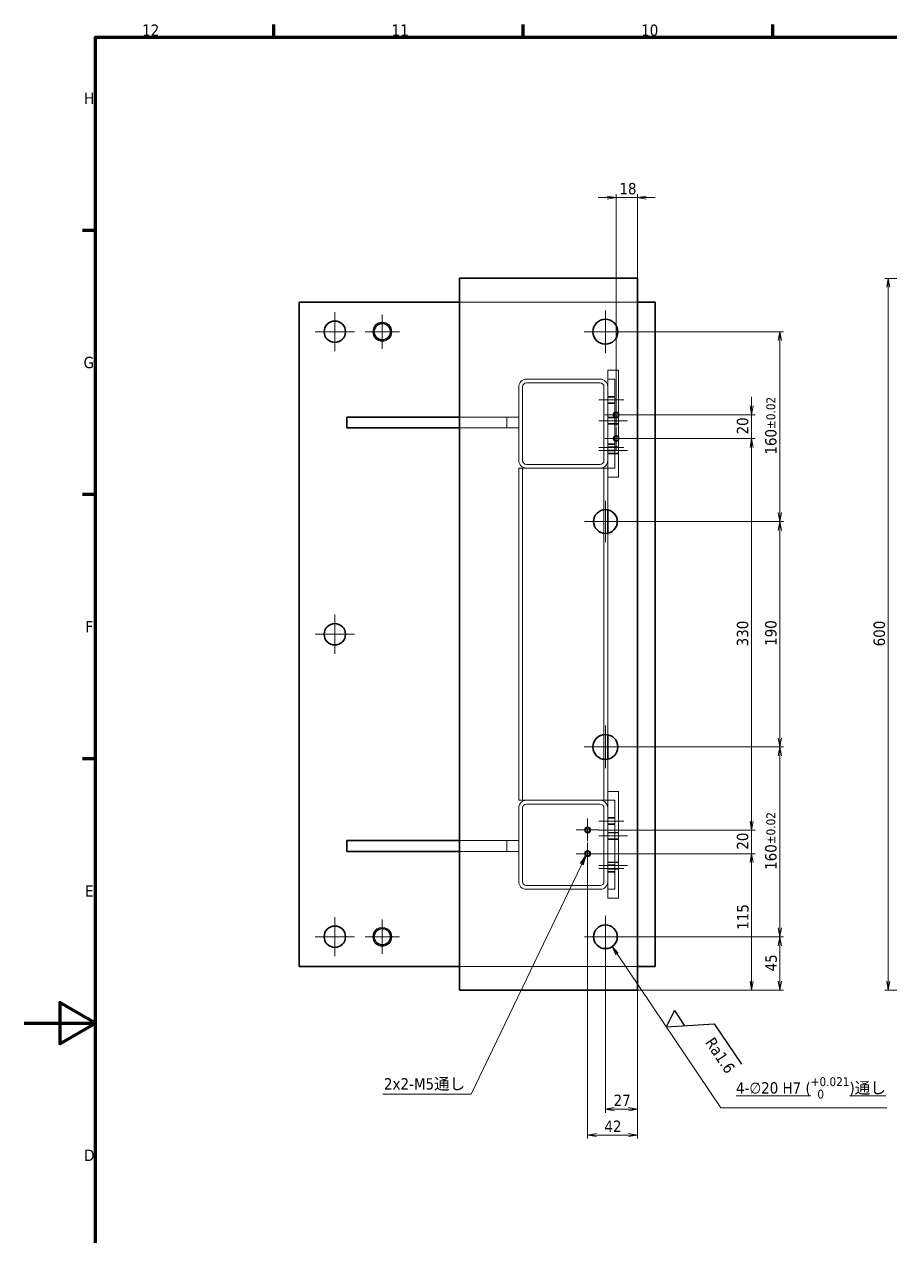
# Model space of a CAD drawing. Header units: millimetres. Extents: x 0 to 2644, y -211 to 1782.
# Drawn here: x 0 to 730, y 711 to 1733 of the extents above; entities that cross this region are included whole.
import ezdxf

# ---------------------------------------------------------------- set-up
doc = ezdxf.new("R2010")
doc.units = ezdxf.units.MM
doc.header["$LTSCALE"] = 3
for name, color, linetype, lineweight in [('Border (ISO)', 7, 'Continuous', 70), ('Center Mark (ISO)', 7, 'Continuous', 5), ('Centerline (ISO)', 7, 'Continuous', 5), ('Dimension (ISO)', 7, 'Continuous', 25), ('Hidden (ISO)', 7, 'Continuous', 5), ('Symbol (ISO)', 7, 'Continuous', 25), ('Visible (ISO)', 7, 'Continuous', 35), ('Visible Narrow (ISO)', 7, 'Continuous', 5)]:
    doc.layers.add(name, color=color, linetype=linetype, lineweight=lineweight)
doc.styles.add('MX_NOTE_STANDARD', font='tahoma.ttf')
doc.styles.add('Note Text (JIS)', font='tahoma.ttf')
doc.dimstyles.new('Default (JIS)', dxfattribs={"dimscale": 3, "dimtxt": 3.2, "dimasz": 2.5, "dimexe": 1, "dimexo": 0, "dimgap": 0.8, "dimtad": 1, "dimrnd": 1e-08, "dimdsep": 46, "dimtxsty": 'Note Text (JIS)', "dimblk": 'OPEN', "dimcen": 0.09, "dimdle": 10, "dimclrd": 7, "dimclre": 7, "dimclrt": 256, "dimadec": 0, "dimazin": 2, "dimtfac": 0.78125, "dimtmove": 0, "dimatfit": 3, "dimldrblk": 'OPEN', "dimfxl": 1, "dimtolj": 1, "dimtzin": 0, "dimlwd": 0, "dimlwe": 0, "dimarcsym": 0})
doc.dimstyles.new('Default (JIS)$7', dxfattribs={"dimscale": 3, "dimtxt": 3.2, "dimasz": 2.5, "dimexe": 1, "dimexo": 0, "dimgap": 0.8, "dimtad": 1, "dimrnd": 1e-08, "dimdsep": 46, "dimtxsty": 'Note Text (JIS)', "dimblk": 'OPEN', "dimcen": 0.09, "dimdle": 10, "dimclrd": 256, "dimclre": 7, "dimclrt": 256, "dimadec": 0, "dimazin": 2, "dimtfac": 0.78125, "dimtmove": 0, "dimatfit": 3, "dimldrblk": 'OPEN', "dimfxl": 1, "dimtolj": 1, "dimtzin": 0, "dimlwd": 0, "dimlwe": 0, "dimarcsym": 0})

# ---------------------------------------------------------------- blocks, each defined once
blk = doc.blocks.new('図面枠 既定の図面枠')
at = {"layer": 'Border (ISO)'}
for p, q in [((70.08, 574), (70.08, 577.6)), ((140.17, 574), (140.17, 577.6)), ((210.25, 574), (210.25, 577.6)), ((20, 519.75), (16.4, 519.75)), ((20, 445.5), (16.4, 445.5)), ((20, 371.25), (16.4, 371.25))]:
    blk.add_line(p, q, dxfattribs=at)
at = {"layer": 'Border (ISO)', "flags": 128}
for points in [[(20, 20), (20, 574), (821, 574), (821, 20), (20, 20)], [(0, 297), (20, 297), (10, 302.77), (10, 291.23), (20, 297)]]:
    blk.add_lwpolyline(points, dxfattribs=at)
at = {"layer": 'Border (ISO)', "char_height": 3.2, "attachment_point": 7, "style": 'MX_NOTE_STANDARD'}
for s, insert in [('12', (33.12, 574.4)), ('11', (103.2, 574.4)), ('10', (173.29, 574.33)), ('H', (16.83, 555.28)), ('G', (16.67, 480.96)), ('F', (17.17, 406.78)), ('E', (17.09, 332.53)), ('D', (16.83, 258.28))]:
    blk.add_mtext(s, dxfattribs=dict(at, insert=insert))
blk = doc.blocks.new('_Open')
at = {"color": 0, "linetype": 'ByBlock', "lineweight": -2}
for p, q in [((-1, 0.17), (0, 0)), ((-1, -0.17), (0, 0)), ((0, 0), (-1, 0))]:
    blk.add_line(p, q, dxfattribs=at)
blk = doc.blocks.new('*D11')
at = {"layer": 'Defpoints', "color": 0, "linetype": 'Continuous', "transparency": 16777216}
for p in [(484.1, 972.1), (495.3, 955.5)]:
    blk.add_point(p, dxfattribs=at)
at = {"layer": 'Dimension (ISO)', "color": 7, "linetype": 'Continuous', "lineweight": 0, "transparency": 16777216}
for p, q in [((489.4, 963.8), (490, 963.8)), ((489.7, 963.6), (489.7, 964.1)), ((586.9, 819.6), (499.5, 949.3)), ((726.9, 819.6), (586.9, 819.6))]:
    blk.add_line(p, q, dxfattribs=at)
at = {"layer": 'Dimension (ISO)', "color": 7, "linetype": 'Continuous', "lineweight": 0, "transparency": 16777216, "xscale": 7.5, "yscale": 7.5, "zscale": 7.5, "rotation": 123.9794721332334}
blk.add_blockref('_Open', (495.3, 955.5), dxfattribs=at)
at = {"layer": 'Dimension (ISO)', "linetype": 'Continuous', "lineweight": 5, "transparency": 16777216, "insert": (599.8, 845.4), "char_height": 9.6, "attachment_point": 1, "style": 'Note Text (JIS)'}
blk.add_mtext('\\A1;\\L\\fTahoma|b0|i0;4-∅20 H7 ({\\H0.78x;\\S+0.021^   0;})通し\\l', dxfattribs=at)
blk = doc.blocks.new('*D13')
at = {"layer": 'Defpoints', "color": 0, "linetype": 'Continuous', "transparency": 16777216}
for p in [(728.1, 1518.8), (848.1, 1518.8), (848.1, 918.8)]:
    blk.add_point(p, dxfattribs=at)
at = {"layer": 'Dimension (ISO)', "color": 7, "linetype": 'Continuous', "lineweight": 0, "transparency": 16777216}
for p, q in [((848.1, 1518.8), (725.1, 1518.8)), ((728.1, 926.3), (728.1, 1511.3)), ((848.1, 918.8), (725.1, 918.8))]:
    blk.add_line(p, q, dxfattribs=at)
at = {"layer": 'Dimension (ISO)', "color": 7, "linetype": 'Continuous', "lineweight": 0, "transparency": 16777216, "xscale": 7.5, "yscale": 7.5, "zscale": 7.5}
for p, rotation in [((728.1, 1518.8), 90), ((728.1, 918.8), 270)]:
    blk.add_blockref('_Open', p, dxfattribs=dict(at, rotation=rotation))
at = {"layer": 'Dimension (ISO)', "linetype": 'Continuous', "lineweight": 5, "transparency": 16777216, "insert": (715.7, 1208.6), "char_height": 9.6, "attachment_point": 1, "rotation": 90, "style": 'Note Text (JIS)'}
blk.add_mtext('\\A1;600', dxfattribs=at)
blk = doc.blocks.new('*D58')
at = {"layer": 'Defpoints', "color": 0, "linetype": 'Continuous', "transparency": 16777216}
for p in [(507.2, 963.8), (636.7, 963.8), (516.7, 918.8)]:
    blk.add_point(p, dxfattribs=at)
at = {"layer": 'Dimension (ISO)', "color": 7, "linetype": 'Continuous', "lineweight": 0, "transparency": 16777216}
for p, q in [((507.2, 963.8), (639.7, 963.8)), ((636.7, 926.3), (636.7, 956.3)), ((516.7, 918.8), (639.7, 918.8))]:
    blk.add_line(p, q, dxfattribs=at)
at = {"layer": 'Dimension (ISO)', "color": 7, "linetype": 'Continuous', "lineweight": 0, "transparency": 16777216, "xscale": 7.5, "yscale": 7.5, "zscale": 7.5}
for p, rotation in [((636.7, 963.8), 90), ((636.7, 918.8), 270)]:
    blk.add_blockref('_Open', p, dxfattribs=dict(at, rotation=rotation))
at = {"layer": 'Dimension (ISO)', "linetype": 'Continuous', "lineweight": 5, "transparency": 16777216, "insert": (624.5, 934.6), "char_height": 9.6, "attachment_point": 1, "rotation": 90, "style": 'Note Text (JIS)'}
blk.add_mtext('\\A1;45', dxfattribs=at)
blk = doc.blocks.new('*D59')
at = {"layer": 'Defpoints', "color": 0, "linetype": 'Continuous', "transparency": 16777216}
for p in [(507.7, 1123.8), (636.7, 1123.8), (507.2, 963.8)]:
    blk.add_point(p, dxfattribs=at)
at = {"layer": 'Dimension (ISO)', "color": 7, "linetype": 'Continuous', "lineweight": 0, "transparency": 16777216}
for p, q in [((507.7, 1123.8), (639.7, 1123.8)), ((636.7, 971.3), (636.7, 1116.3)), ((507.2, 963.8), (639.7, 963.8))]:
    blk.add_line(p, q, dxfattribs=at)
at = {"layer": 'Dimension (ISO)', "color": 7, "linetype": 'Continuous', "lineweight": 0, "transparency": 16777216, "xscale": 7.5, "yscale": 7.5, "zscale": 7.5}
for p, rotation in [((636.7, 1123.8), 90), ((636.7, 963.8), 270)]:
    blk.add_blockref('_Open', p, dxfattribs=dict(at, rotation=rotation))
at = {"layer": 'Dimension (ISO)', "linetype": 'Continuous', "lineweight": 5, "transparency": 16777216, "insert": (624.3, 1020.2), "char_height": 9.6, "attachment_point": 1, "rotation": 90, "style": 'Note Text (JIS)'}
blk.add_mtext('\\A1;160{\\H7.5;±0.02}', dxfattribs=at)
blk = doc.blocks.new('*D60')
at = {"layer": 'Defpoints', "color": 0, "linetype": 'Continuous', "transparency": 16777216}
for p in [(507.2, 1313.8), (507.7, 1123.8), (636.7, 1123.8)]:
    blk.add_point(p, dxfattribs=at)
at = {"layer": 'Dimension (ISO)', "color": 7, "linetype": 'Continuous', "lineweight": 0, "transparency": 16777216}
for p, q in [((507.2, 1313.8), (639.7, 1313.8)), ((636.7, 1306.3), (636.7, 1131.3)), ((507.7, 1123.8), (639.7, 1123.8))]:
    blk.add_line(p, q, dxfattribs=at)
at = {"layer": 'Dimension (ISO)', "color": 7, "linetype": 'Continuous', "lineweight": 0, "transparency": 16777216, "xscale": 7.5, "yscale": 7.5, "zscale": 7.5}
for p, rotation in [((636.7, 1313.8), 90), ((636.7, 1123.8), 270)]:
    blk.add_blockref('_Open', p, dxfattribs=dict(at, rotation=rotation))
at = {"layer": 'Dimension (ISO)', "linetype": 'Continuous', "lineweight": 5, "transparency": 16777216, "insert": (624.3, 1209), "char_height": 9.6, "attachment_point": 1, "rotation": 90, "style": 'Note Text (JIS)'}
blk.add_mtext('\\A1;190', dxfattribs=at)
blk = doc.blocks.new('*D61')
at = {"layer": 'Defpoints', "color": 0, "linetype": 'Continuous', "transparency": 16777216}
for p in [(507.7, 1473.8), (636.7, 1473.8), (507.2, 1313.8)]:
    blk.add_point(p, dxfattribs=at)
at = {"layer": 'Dimension (ISO)', "color": 7, "linetype": 'Continuous', "lineweight": 0, "transparency": 16777216}
for p, q in [((507.7, 1473.8), (639.7, 1473.8)), ((636.7, 1321.3), (636.7, 1466.3)), ((507.2, 1313.8), (639.7, 1313.8))]:
    blk.add_line(p, q, dxfattribs=at)
at = {"layer": 'Dimension (ISO)', "color": 7, "linetype": 'Continuous', "lineweight": 0, "transparency": 16777216, "xscale": 7.5, "yscale": 7.5, "zscale": 7.5}
for p, rotation in [((636.7, 1473.8), 90), ((636.7, 1313.8), 270)]:
    blk.add_blockref('_Open', p, dxfattribs=dict(at, rotation=rotation))
at = {"layer": 'Dimension (ISO)', "linetype": 'Continuous', "lineweight": 5, "transparency": 16777216, "insert": (624.3, 1370.2), "char_height": 9.6, "attachment_point": 1, "rotation": 90, "style": 'Note Text (JIS)'}
blk.add_mtext('\\A1;160{\\H7.5;±0.02}', dxfattribs=at)
blk = doc.blocks.new('*D62')
at = {"layer": 'Defpoints', "color": 0, "linetype": 'Continuous', "transparency": 16777216}
for p in [(516.7, 1586.8), (516.7, 1518.8), (498.7, 1413.4)]:
    blk.add_point(p, dxfattribs=at)
at = {"layer": 'Dimension (ISO)', "color": 7, "linetype": 'Continuous', "lineweight": 0, "transparency": 16777216}
for p, q in [((491.2, 1586.8), (483.7, 1586.8)), ((498.7, 1413.4), (498.7, 1589.8)), ((498.7, 1586.8), (516.7, 1586.8)), ((516.7, 1518.8), (516.7, 1589.8)), ((524.2, 1586.8), (531.7, 1586.8))]:
    blk.add_line(p, q, dxfattribs=at)
at = {"layer": 'Dimension (ISO)', "color": 7, "linetype": 'Continuous', "lineweight": 0, "transparency": 16777216, "xscale": 7.5, "yscale": 7.5, "zscale": 7.5}
blk.add_blockref('_Open', (498.7, 1586.8), dxfattribs=at)
at = {"layer": 'Dimension (ISO)', "color": 7, "linetype": 'Continuous', "lineweight": 0, "transparency": 16777216, "xscale": 7.5, "yscale": 7.5, "zscale": 7.5, "rotation": 180}
blk.add_blockref('_Open', (516.7, 1586.8), dxfattribs=at)
at = {"layer": 'Dimension (ISO)', "linetype": 'Continuous', "lineweight": 5, "transparency": 16777216, "insert": (501.5, 1599.2), "char_height": 9.6, "attachment_point": 1, "style": 'Note Text (JIS)'}
blk.add_mtext('\\A1;18', dxfattribs=at)
blk = doc.blocks.new('*D63')
at = {"layer": 'Defpoints', "color": 0, "linetype": 'Continuous', "transparency": 16777216}
for p in [(508.3, 1403.8), (508.3, 1383.8), (612.9, 1383.8)]:
    blk.add_point(p, dxfattribs=at)
at = {"layer": 'Dimension (ISO)', "color": 7, "linetype": 'Continuous', "lineweight": 0, "transparency": 16777216}
for p, q in [((612.9, 1411.3), (612.9, 1418.8)), ((508.3, 1403.8), (615.9, 1403.8)), ((612.9, 1403.8), (612.9, 1396.3)), ((612.9, 1396.3), (612.9, 1391.3)), ((612.9, 1383.8), (612.9, 1391.3)), ((508.3, 1383.8), (615.9, 1383.8)), ((612.9, 1376.3), (612.9, 1368.8))]:
    blk.add_line(p, q, dxfattribs=at)
at = {"layer": 'Dimension (ISO)', "color": 7, "linetype": 'Continuous', "lineweight": 0, "transparency": 16777216, "xscale": 7.5, "yscale": 7.5, "zscale": 7.5}
for p, rotation in [((612.9, 1403.8), 270), ((612.9, 1383.8), 90)]:
    blk.add_blockref('_Open', p, dxfattribs=dict(at, rotation=rotation))
at = {"layer": 'Dimension (ISO)', "linetype": 'Continuous', "lineweight": 5, "transparency": 16777216, "insert": (600.5, 1387.2), "char_height": 9.6, "attachment_point": 1, "rotation": 90, "style": 'Note Text (JIS)'}
blk.add_mtext('\\A1;20', dxfattribs=at)
blk = doc.blocks.new('*D64')
at = {"layer": 'Defpoints', "color": 0, "linetype": 'Continuous', "transparency": 16777216}
for p in [(508.3, 1383.8), (484.3, 1053.8), (612.9, 1053.8)]:
    blk.add_point(p, dxfattribs=at)
at = {"layer": 'Dimension (ISO)', "color": 7, "linetype": 'Continuous', "lineweight": 0, "transparency": 16777216}
for p, q in [((508.3, 1383.8), (615.9, 1383.8)), ((612.9, 1376.3), (612.9, 1061.3)), ((484.3, 1053.8), (615.9, 1053.8))]:
    blk.add_line(p, q, dxfattribs=at)
at = {"layer": 'Dimension (ISO)', "color": 7, "linetype": 'Continuous', "lineweight": 0, "transparency": 16777216, "xscale": 7.5, "yscale": 7.5, "zscale": 7.5}
for p, rotation in [((612.9, 1383.8), 90), ((612.9, 1053.8), 270)]:
    blk.add_blockref('_Open', p, dxfattribs=dict(at, rotation=rotation))
at = {"layer": 'Dimension (ISO)', "linetype": 'Continuous', "lineweight": 5, "transparency": 16777216, "insert": (600.5, 1208.6), "char_height": 9.6, "attachment_point": 1, "rotation": 90, "style": 'Note Text (JIS)'}
blk.add_mtext('\\A1;330', dxfattribs=at)
blk = doc.blocks.new('*D65')
at = {"layer": 'Defpoints', "color": 0, "linetype": 'Continuous', "transparency": 16777216}
for p in [(484.3, 1053.8), (484.3, 1033.8), (612.9, 1033.8)]:
    blk.add_point(p, dxfattribs=at)
at = {"layer": 'Dimension (ISO)', "color": 7, "linetype": 'Continuous', "lineweight": 0, "transparency": 16777216}
for p, q in [((612.9, 1061.3), (612.9, 1068.8)), ((484.3, 1053.8), (615.9, 1053.8)), ((612.9, 1053.8), (612.9, 1046.3)), ((612.9, 1046.3), (612.9, 1041.3)), ((484.3, 1033.8), (615.9, 1033.8)), ((612.9, 1033.8), (612.9, 1041.3)), ((612.9, 1026.3), (612.9, 1018.8))]:
    blk.add_line(p, q, dxfattribs=at)
at = {"layer": 'Dimension (ISO)', "color": 7, "linetype": 'Continuous', "lineweight": 0, "transparency": 16777216, "xscale": 7.5, "yscale": 7.5, "zscale": 7.5}
for p, rotation in [((612.9, 1053.8), 270), ((612.9, 1033.8), 90)]:
    blk.add_blockref('_Open', p, dxfattribs=dict(at, rotation=rotation))
at = {"layer": 'Dimension (ISO)', "linetype": 'Continuous', "lineweight": 5, "transparency": 16777216, "insert": (600.5, 1037.2), "char_height": 9.6, "attachment_point": 1, "rotation": 90, "style": 'Note Text (JIS)'}
blk.add_mtext('\\A1;20', dxfattribs=at)
blk = doc.blocks.new('*D66')
at = {"layer": 'Defpoints', "color": 0, "linetype": 'Continuous', "transparency": 16777216}
for p in [(484.3, 1033.8), (612.9, 1033.8), (516.7, 918.8)]:
    blk.add_point(p, dxfattribs=at)
at = {"layer": 'Dimension (ISO)', "color": 7, "linetype": 'Continuous', "lineweight": 0, "transparency": 16777216}
for p, q in [((484.3, 1033.8), (615.9, 1033.8)), ((612.9, 926.3), (612.9, 1026.3)), ((516.7, 918.8), (615.9, 918.8))]:
    blk.add_line(p, q, dxfattribs=at)
at = {"layer": 'Dimension (ISO)', "color": 7, "linetype": 'Continuous', "lineweight": 0, "transparency": 16777216, "xscale": 7.5, "yscale": 7.5, "zscale": 7.5}
for p, rotation in [((612.9, 1033.8), 90), ((612.9, 918.8), 270)]:
    blk.add_blockref('_Open', p, dxfattribs=dict(at, rotation=rotation))
at = {"layer": 'Dimension (ISO)', "linetype": 'Continuous', "lineweight": 5, "transparency": 16777216, "insert": (600.7, 969.7), "char_height": 9.6, "attachment_point": 1, "rotation": 90, "style": 'Note Text (JIS)'}
blk.add_mtext('\\A1;115', dxfattribs=at)
blk = doc.blocks.new('*D67')
at = {"layer": 'Defpoints', "color": 0, "linetype": 'Continuous', "transparency": 16777216}
for p in [(474.7, 1024.3), (516.7, 918.8), (516.7, 796.7)]:
    blk.add_point(p, dxfattribs=at)
at = {"layer": 'Dimension (ISO)', "color": 7, "linetype": 'Continuous', "lineweight": 0, "transparency": 16777216}
for p, q in [((474.7, 1024.3), (474.7, 793.7)), ((516.7, 918.8), (516.7, 793.7)), ((482.2, 796.7), (509.2, 796.7))]:
    blk.add_line(p, q, dxfattribs=at)
at = {"layer": 'Dimension (ISO)', "color": 7, "linetype": 'Continuous', "lineweight": 0, "transparency": 16777216, "xscale": 7.5, "yscale": 7.5, "zscale": 7.5, "rotation": 180}
blk.add_blockref('_Open', (474.7, 796.7), dxfattribs=at)
at = {"layer": 'Dimension (ISO)', "color": 7, "linetype": 'Continuous', "lineweight": 0, "transparency": 16777216, "xscale": 7.5, "yscale": 7.5, "zscale": 7.5}
blk.add_blockref('_Open', (516.7, 796.7), dxfattribs=at)
at = {"layer": 'Dimension (ISO)', "linetype": 'Continuous', "lineweight": 5, "transparency": 16777216, "insert": (488.9, 808.9), "char_height": 9.6, "attachment_point": 1, "style": 'Note Text (JIS)'}
blk.add_mtext('\\A1;42', dxfattribs=at)
blk = doc.blocks.new('*D68')
at = {"layer": 'Defpoints', "color": 0, "linetype": 'Continuous', "transparency": 16777216}
for p in [(489.7, 946.3), (516.7, 918.8), (516.7, 818.5)]:
    blk.add_point(p, dxfattribs=at)
at = {"layer": 'Dimension (ISO)', "color": 7, "linetype": 'Continuous', "lineweight": 0, "transparency": 16777216}
for p, q in [((489.7, 946.3), (489.7, 815.5)), ((516.7, 918.8), (516.7, 815.5)), ((497.2, 818.5), (509.2, 818.5))]:
    blk.add_line(p, q, dxfattribs=at)
at = {"layer": 'Dimension (ISO)', "color": 7, "linetype": 'Continuous', "lineweight": 0, "transparency": 16777216, "xscale": 7.5, "yscale": 7.5, "zscale": 7.5, "rotation": 180}
blk.add_blockref('_Open', (489.7, 818.5), dxfattribs=at)
at = {"layer": 'Dimension (ISO)', "color": 7, "linetype": 'Continuous', "lineweight": 0, "transparency": 16777216, "xscale": 7.5, "yscale": 7.5, "zscale": 7.5}
blk.add_blockref('_Open', (516.7, 818.5), dxfattribs=at)
at = {"layer": 'Dimension (ISO)', "linetype": 'Continuous', "lineweight": 5, "transparency": 16777216, "insert": (496.6, 830.7), "char_height": 9.6, "attachment_point": 1, "style": 'Note Text (JIS)'}
blk.add_mtext('\\A1;27', dxfattribs=at)
blk = doc.blocks.new('面の指示記号 ID6')
at = {"layer": 'Symbol (ISO)'}
for p, q in [((182.61, 300.56), (180.34, 295.92)), ((182.61, 300.56), (185.5, 296.27)), ((180.34, 295.92), (193.77, 296.85)), ((193.77, 296.85), (201.44, 285.46))]:
    blk.add_line(p, q, dxfattribs=at)
at = {"layer": 'Symbol (ISO)', "insert": (191.07, 291.56), "char_height": 3.2, "attachment_point": 7, "rotation": 303.9795, "style": 'MX_NOTE_STANDARD'}
blk.add_mtext('Ra1.6', dxfattribs=at)

msp = doc.modelspace()

# ---------------------------------------------------------------- linework, layer by layer
at = {"layer": 'Center Mark (ISO)', "linetype": 'Continuous'}
for p, q in [((261.7161, 1490.3207), (261.7161, 1457.3207)), ((301.7161, 1488.2382), (301.7161, 1459.4032)), ((489.7161, 1491.8207), (489.7161, 1455.8207)), ((278.2161, 1473.8207), (245.2161, 1473.8207)), ((316.1336, 1473.8207), (287.2986, 1473.8207)), ((507.7161, 1473.8207), (471.7161, 1473.8207)), ((498.7161, 1413.3877), (498.7161, 1394.2537)), ((508.2831, 1403.8207), (489.1491, 1403.8207)), ((498.7161, 1393.3877), (498.7161, 1374.2537)), ((508.2831, 1383.8207), (489.1491, 1383.8207)), ((489.7161, 1331.3207), (489.7161, 1296.3207)), ((507.2161, 1313.8207), (472.2161, 1313.8207)), ((261.7161, 1235.3207), (261.7161, 1202.3207)), ((278.2161, 1218.8207), (245.2161, 1218.8207)), ((489.7161, 1141.8207), (489.7161, 1105.8207)), ((507.7161, 1123.8207), (471.7161, 1123.8207)), ((474.7161, 1063.3877), (474.7161, 1044.2537)), ((484.2831, 1053.8207), (465.1491, 1053.8207)), ((474.7161, 1043.3877), (474.7161, 1024.2537)), ((484.2831, 1033.8207), (465.1491, 1033.8207)), ((489.7161, 981.3207), (489.7161, 946.3207)), ((261.7161, 980.3207), (261.7161, 947.3207)), ((301.7161, 978.2382), (301.7161, 949.4032)), ((278.2161, 963.8207), (245.2161, 963.8207)), ((316.1336, 963.8207), (287.2986, 963.8207)), ((507.2161, 963.8207), (472.2161, 963.8207))]:
    msp.add_line(p, q, dxfattribs=at)
at = {"layer": 'Centerline (ISO)', "linetype": 'Continuous'}
for p, q in [((484.2161, 1416.3207), (505.2161, 1416.3207)), ((484.2161, 1398.8207), (508.2161, 1398.8207)), ((484.2161, 1376.3207), (505.2161, 1376.3207)), ((484.2161, 1373.8207), (508.2161, 1373.8207)), ((484.2161, 1061.3207), (505.2161, 1061.3207)), ((484.2161, 1048.8207), (508.2161, 1048.8207)), ((484.2161, 1023.8207), (508.2161, 1023.8207)), ((484.2161, 1021.3207), (505.2161, 1021.3207))]:
    msp.add_line(p, q, dxfattribs=at)
at = {"layer": 'Hidden (ISO)'}
for p, q in [((516.7161, 1498.8207), (366.7161, 1498.8207)), ((491.7161, 1441.3207), (491.7161, 1427.4207)), ((491.7161, 1441.3207), (500.7161, 1441.3207)), ((500.7161, 1441.3207), (500.7161, 1404.3427)), ((423.1161, 1433.8207), (485.3161, 1433.8207)), ((491.7161, 1433.8207), (497.7161, 1433.8207)), ((497.7161, 1433.8207), (497.7161, 1358.8207)), ((416.7161, 1365.2207), (416.7161, 1427.4207)), ((419.9161, 1427.4207), (419.9161, 1365.2207)), ((485.3161, 1430.6207), (423.1161, 1430.6207)), ((488.5161, 1365.2207), (488.5161, 1427.4207)), ((491.7161, 1427.4207), (491.7161, 1365.2207)), ((497.7161, 1419.3207), (491.7161, 1419.3207)), ((491.7161, 1418.7792), (497.7161, 1418.7792)), ((491.7161, 1413.8622), (497.7161, 1413.8622)), ((491.7161, 1413.3207), (497.7161, 1413.3207)), ((366.7161, 1401.8207), (406.7161, 1401.8207)), ((416.7161, 1401.8207), (406.7161, 1401.8207)), ((406.7161, 1401.8207), (406.7161, 1392.8207)), ((500.7161, 1401.8207), (491.7161, 1401.8207)), ((491.7161, 1401.2792), (500.7161, 1401.2792)), ((500.7161, 1403.2987), (500.7161, 1384.3427)), ((366.7161, 1392.8207), (406.7161, 1392.8207)), ((406.7161, 1392.8207), (416.7161, 1392.8207)), ((491.7161, 1396.3622), (500.7161, 1396.3622)), ((491.7161, 1395.8207), (500.7161, 1395.8207)), ((500.7161, 1383.2987), (500.7161, 1351.3207)), ((497.7161, 1379.3207), (491.7161, 1379.3207)), ((491.7161, 1378.7792), (497.7161, 1378.7792)), ((500.7161, 1376.8207), (491.7161, 1376.8207)), ((491.7161, 1376.2792), (500.7161, 1376.2792)), ((491.7161, 1373.8622), (497.7161, 1373.8622)), ((491.7161, 1373.3207), (497.7161, 1373.3207)), ((491.7161, 1371.3622), (500.7161, 1371.3622)), ((491.7161, 1370.8207), (500.7161, 1370.8207)), ((423.1161, 1362.0207), (485.3161, 1362.0207)), ((491.7161, 1365.2207), (491.7161, 1351.3207)), ((416.7161, 1358.8207), (416.7161, 1078.8207)), ((423.1161, 1358.8207), (416.7161, 1358.8207)), ((419.9161, 1358.8207), (419.9161, 1078.8207)), ((485.3161, 1358.8207), (423.1161, 1358.8207)), ((491.7161, 1358.8207), (485.3161, 1358.8207)), ((488.5161, 1358.8207), (488.5161, 1078.8207)), ((491.7161, 1358.8207), (497.7161, 1358.8207)), ((491.7161, 1351.3207), (500.7161, 1351.3207)), ((491.7161, 1351.3207), (491.7161, 1323.6187)), ((491.7161, 1304.0228), (491.7161, 1134.1285)), ((491.7161, 1113.513), (491.7161, 1086.3207)), ((491.7161, 1086.3207), (491.7161, 1072.4207)), ((491.7161, 1086.3207), (500.7161, 1086.3207)), ((500.7161, 1086.3207), (500.7161, 996.3207)), ((423.1161, 1078.8207), (416.7161, 1078.8207)), ((423.1161, 1078.8207), (485.3161, 1078.8207)), ((485.3161, 1075.6207), (423.1161, 1075.6207)), ((491.7161, 1078.8207), (485.3161, 1078.8207)), ((491.7161, 1078.8207), (497.7161, 1078.8207)), ((497.7161, 1078.8207), (497.7161, 1003.8207)), ((416.7161, 1010.2207), (416.7161, 1072.4207)), ((419.9161, 1072.4207), (419.9161, 1010.2207)), ((488.5161, 1010.2207), (488.5161, 1072.4207)), ((491.7161, 1072.4207), (491.7161, 1010.2207)), ((497.7161, 1064.3207), (491.7161, 1064.3207)), ((491.7161, 1063.7792), (497.7161, 1063.7792)), ((491.7161, 1058.8622), (497.7161, 1058.8622)), ((491.7161, 1058.3207), (497.7161, 1058.3207)), ((366.7161, 1044.8207), (406.7161, 1044.8207)), ((416.7161, 1044.8207), (406.7161, 1044.8207)), ((406.7161, 1044.8207), (406.7161, 1035.8207)), ((500.7161, 1051.8207), (491.7161, 1051.8207)), ((491.7161, 1051.2792), (500.7161, 1051.2792)), ((491.7161, 1046.3622), (500.7161, 1046.3622)), ((491.7161, 1045.8207), (500.7161, 1045.8207)), ((366.7161, 1035.8207), (406.7161, 1035.8207)), ((406.7161, 1035.8207), (416.7161, 1035.8207)), ((500.7161, 1026.8207), (491.7161, 1026.8207)), ((491.7161, 1026.2792), (500.7161, 1026.2792)), ((497.7161, 1024.3207), (491.7161, 1024.3207)), ((491.7161, 1023.7792), (497.7161, 1023.7792)), ((491.7161, 1021.3622), (500.7161, 1021.3622)), ((491.7161, 1020.8207), (500.7161, 1020.8207)), ((491.7161, 1018.8622), (497.7161, 1018.8622)), ((491.7161, 1018.3207), (497.7161, 1018.3207)), ((423.1161, 1007.0207), (485.3161, 1007.0207)), ((485.3161, 1003.8207), (423.1161, 1003.8207)), ((491.7161, 1010.2207), (491.7161, 996.3207)), ((491.7161, 1003.8207), (497.7161, 1003.8207)), ((491.7161, 996.3207), (500.7161, 996.3207)), ((366.7161, 938.8207), (516.7161, 938.8207))]:
    msp.add_line(p, q, dxfattribs=at)
for centre, radius, start, end in [((423.1161, 1427.4207), 6.4, 90, 180), ((485.3161, 1427.4207), 6.4, 0, 90), ((423.1161, 1427.4207), 3.2, 90, 180), ((485.3161, 1427.4207), 3.2, 0, 90), ((423.1161, 1365.2207), 6.4, 180, 270), ((423.1161, 1365.2207), 3.2, 180, 270), ((485.3161, 1365.2207), 6.4, 270, 0), ((485.3161, 1365.2207), 3.2, 270, 0), ((423.1161, 1072.4207), 6.4, 90, 180), ((423.1161, 1072.4207), 3.2, 90, 180), ((485.3161, 1072.4207), 6.4, 0, 90), ((485.3161, 1072.4207), 3.2, 0, 90), ((423.1161, 1010.2207), 6.4, 180, 270), ((423.1161, 1010.2207), 3.2, 180, 270), ((485.3161, 1010.2207), 6.4, 270, 0), ((485.3161, 1010.2207), 3.2, 270, 0)]:
    msp.add_arc(centre, radius, start, end, dxfattribs=at)
at = {"layer": 'Visible (ISO)'}
for p, q in [((366.7161, 1518.8207), (366.7161, 918.8207)), ((516.7161, 1518.8207), (366.7161, 1518.8207)), ((516.7161, 918.8207), (516.7161, 1518.8207)), ((231.7161, 1498.8207), (231.7161, 938.8207)), ((366.7161, 1498.8207), (231.7161, 1498.8207)), ((531.7161, 1498.8207), (516.7161, 1498.8207)), ((531.7161, 938.8207), (531.7161, 1498.8207)), ((271.7161, 1401.8207), (366.7161, 1401.8207)), ((271.7161, 1392.8207), (271.7161, 1401.8207)), ((500.7161, 1404.3427), (500.7161, 1403.2987)), ((366.7161, 1392.8207), (271.7161, 1392.8207)), ((500.7161, 1384.3427), (500.7161, 1383.2987)), ((491.7161, 1323.6187), (491.7161, 1304.0228)), ((491.7161, 1134.1285), (491.7161, 1113.513)), ((271.7161, 1044.8207), (366.7161, 1044.8207)), ((271.7161, 1035.8207), (271.7161, 1044.8207)), ((366.7161, 1035.8207), (271.7161, 1035.8207)), ((231.7161, 938.8207), (366.7161, 938.8207)), ((516.7161, 938.8207), (531.7161, 938.8207)), ((366.7161, 918.8207), (516.7161, 918.8207))]:
    msp.add_line(p, q, dxfattribs=at)
for centre, radius in [((261.7161, 1473.8207), 9), ((489.7161, 1473.8207), 10.5), ((301.7161, 1473.8207), 6.9175), ((498.7161, 1403.8207), 2.067), ((498.7161, 1383.8207), 2.067), ((489.7161, 1313.8207), 10), ((261.7161, 1218.8207), 9), ((489.7161, 1123.8207), 10.5), ((474.7161, 1053.8207), 2.067), ((474.7161, 1033.8207), 2.067), ((261.7161, 963.8207), 9), ((489.7161, 963.8207), 10), ((301.7161, 963.8207), 6.9175)]:
    msp.add_circle(centre, radius, dxfattribs=at)
at = {"layer": 'Visible Narrow (ISO)'}
for centre, radius in [((301.7161, 1473.8207), 8), ((498.7161, 1403.8207), 2.5), ((498.7161, 1383.8207), 2.5), ((474.7161, 1053.8207), 2.5), ((474.7161, 1033.8207), 2.5), ((301.7161, 963.8207), 8)]:
    msp.add_circle(centre, radius, dxfattribs=at)

# ---------------------------------------------------------------- block references
at = {"xscale": 3, "yscale": 3, "zscale": 3}
msp.add_blockref('図面枠 既定の図面枠', (0, 0), dxfattribs=at)
at = {"layer": 'Symbol (ISO)', "xscale": 3, "yscale": 3, "zscale": 3}
msp.add_blockref('面の指示記号 ID6', (0, 0), dxfattribs=at)

# ---------------------------------------------------------------- texts
at = {"layer": 'Symbol (ISO)', "insert": (303.1463, 844.6181), "char_height": 9.6, "width": 65.854132, "attachment_point": 1, "style": 'Note Text (JIS)'}
msp.add_mtext('\\fTahoma|b0|i0;2x2-M5通し', dxfattribs=at)

# ---------------------------------------------------------------- dimensions: what is measured, and where the dimension line sits
at = {"layer": 'Dimension (ISO)', "color": 7, "linetype": 'Continuous', "lineweight": 5}
for base, p1, p2, angle, override, picture, middle in [((516.7161, 1586.7542), (498.7161, 1413.3877), (516.7161, 1518.8207), 180, {"dimgap": 0.8, "dimdec": 2, "dimtol": 0, "dimlim": 0, "dimtp": 0, "dimtm": 0, "dimtdec": 2, "dimtofl": 1, "dimatfit": 1}, '*D62', (507.7161, 1586.7542)), ((728.0648, 1518.8207), (848.0648, 918.8207), (848.0648, 1518.8207), 90, {"dimgap": 0.8, "dimdec": 2, "dimtol": 0, "dimlim": 0, "dimtp": 0, "dimtm": 0, "dimtdec": 2, "dimtofl": 0, "dimatfit": 1}, '*D13', (728.0648, 1218.8207)), ((636.7161, 1473.8207), (507.2161, 1313.8207), (507.7161, 1473.8207), 90, {"dimgap": 0.8, "dimdec": 2, "dimtol": 1, "dimlim": 0, "dimtp": 0.02, "dimtm": 0.02, "dimtdec": 2, "dimtofl": 0, "dimatfit": 1}, '*D61', (636.7161, 1393.8207)), ((612.8848, 1383.8207), (508.2831, 1403.8207), (508.2831, 1383.8207), 90, {"dimgap": 0.8, "dimdec": 2, "dimtol": 0, "dimlim": 0, "dimtp": 0, "dimtm": 0, "dimtdec": 2, "dimtofl": 0}, '*D63', (612.8848, 1393.8207)), ((612.8848, 1053.8207), (508.2831, 1383.8207), (484.2831, 1053.8207), 90, {"dimgap": 0.8, "dimdec": 2, "dimtol": 0, "dimlim": 0, "dimtp": 0, "dimtm": 0, "dimtdec": 2, "dimtofl": 0, "dimatfit": 1}, '*D64', (612.8848, 1218.8207)), ((636.7161, 1123.8207), (507.2161, 1313.8207), (507.7161, 1123.8207), 90, {"dimgap": 0.8, "dimdec": 2, "dimtol": 0, "dimlim": 0, "dimtp": 0, "dimtm": 0, "dimtdec": 2, "dimtofl": 0, "dimatfit": 1}, '*D60', (636.7161, 1218.8207)), ((636.7161, 1123.8207), (507.2161, 963.8207), (507.7161, 1123.8207), 90, {"dimgap": 0.8, "dimdec": 2, "dimtol": 1, "dimlim": 0, "dimtp": 0.02, "dimtm": 0.02, "dimtdec": 2, "dimtofl": 0, "dimatfit": 1}, '*D59', (636.7161, 1043.8207)), ((612.8848, 1033.8207), (484.2831, 1053.8207), (484.2831, 1033.8207), 90, {"dimgap": 0.8, "dimdec": 2, "dimtol": 0, "dimlim": 0, "dimtp": 0, "dimtm": 0, "dimtdec": 2, "dimtofl": 0}, '*D65', (612.8848, 1043.8207)), ((612.8848, 1033.8207), (516.7161, 918.8207), (484.2831, 1033.8207), 270, {"dimgap": 0.8, "dimdec": 2, "dimtol": 0, "dimlim": 0, "dimtp": 0, "dimtm": 0, "dimtdec": 2, "dimtofl": 0, "dimatfit": 1}, '*D66', (612.8848, 979.4591)), ((516.7161, 796.721), (474.7161, 1024.2537), (516.7161, 918.8207), 180, {"dimgap": 0.8, "dimdec": 2, "dimtol": 0, "dimlim": 0, "dimtp": 0, "dimtm": 0, "dimtdec": 2, "dimtofl": 0, "dimatfit": 1}, '*D67', (495.7161, 796.721)), ((636.7161, 963.8207), (516.7161, 918.8207), (507.2161, 963.8207), 270, {"dimgap": 0.8, "dimdec": 2, "dimtol": 0, "dimlim": 0, "dimtp": 0, "dimtm": 0, "dimtdec": 2, "dimtofl": 0, "dimatfit": 1}, '*D58', (636.7161, 941.3207)), ((516.7161, 818.4834), (489.7161, 946.3207), (516.7161, 918.8207), 180, {"dimgap": 0.8, "dimdec": 2, "dimtol": 0, "dimlim": 0, "dimtp": 0, "dimtm": 0, "dimtdec": 2, "dimtofl": 0, "dimatfit": 1}, '*D68', (503.2161, 818.4834))]:
    dim = msp.add_linear_dim(base=base, p1=p1, p2=p2, angle=angle, dimstyle='Default (JIS)', override=override, dxfattribs=at)
    dim.commit()
    dim.dimension.update_dxf_attribs({"geometry": picture, "text_midpoint": middle, "dimtype": 160})
dim = msp.add_diameter_dim_2p(p1=(484.1272, 972.1131), p2=(495.3051, 955.5284), text='\\L\\fTahoma|b0|i0;4-<> H7 ({\\H0.78x;\\S+0.021^   0;})通し\\l', dimstyle='Default (JIS)', override={"dimtih": 1, "dimtoh": 1, "dimdec": 2, "dimlfac": 1, "dimtp": 0.021, "dimtm": 0, "dimtdec": 3, "dimtofl": 0}, dxfattribs=at)
dim.commit()
dim.dimension.update_dxf_attribs({"geometry": '*D11', "text_midpoint": (663.3735, 819.5607), "dimtype": 163})

# ---------------------------------------------------------------- leaders
at = {"layer": 'Symbol (ISO)', "lineweight": 5, "annotation_type": 0, "has_hookline": 1, "hookline_direction": 1, "text_width": 66.7782}
msp.add_leader([(473.1246, 1031.8928), (376.5005, 831.1526), (369.0005, 831.1526)], dimstyle='Default (JIS)$7', override={"dimgap": 0, "dimtad": 1}, dxfattribs=at)

doc.saveas('drawing.dxf')
